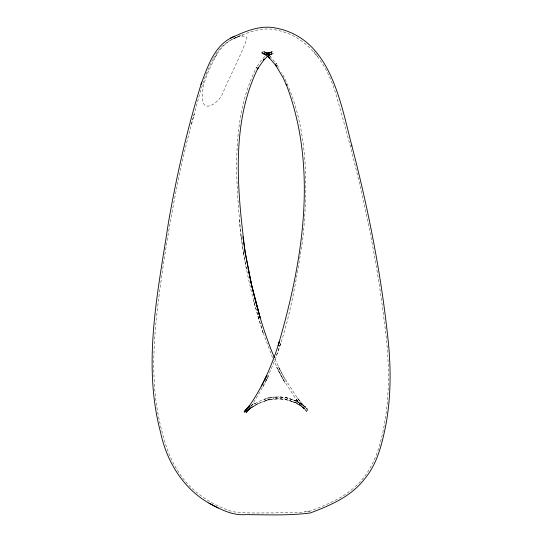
<?xml version="1.0" encoding="UTF-8"?>
<svg xmlns="http://www.w3.org/2000/svg" width="542" height="542" viewBox="0 0 542 542"><rect width="100%" height="100%" fill="white"/><g stroke="black" fill="none" stroke-linecap="round" stroke-linejoin="round"><path stroke-width="0.41" stroke-dasharray="2.71 2.03" d="M213.081 59.227C203.467 76.889 199.056 96.659 193.738 115.886C180.628 162.952 171.706 211.075 164.138 259.306C155.988 316.318 146.597 375.342 162.146 432.008C167.83 456.161 179.219 479.873 199.754 494.744C209.517 502.265 220.648 507.752 232.308 511.641C245.993 513.606 259.95 512.773 273.737 512.962C286 512.217 298.669 513.511 310.729 510.869C325.518 505.212 340.552 499.182 352.72 488.755M191.462 124.172L194.151 114.396L193.738 115.886M248.575 409.427L250.648 406.974L246.271 412.97C283.087 363.079 293.358 299.536 302.707 239.733C308.486 183.819 308.351 123.501 281.738 72.492M279.733 346.013L280.885 342.598L276.366 355.958M262.992 386.866L268.459 376.175L266.061 380.85M217.017 54.071C209.171 68.861 200.953 84.627 202.505 100.717C205.079 113.441 220.628 100.805 223.06 92.384C230.723 74.566 240.452 56.327 246.908 38.692C247.836 34.742 237.884 35.887 233.981 38.516L237.315 37.174C227.105 40.562 219.557 48.78 214.686 58.075M213.46 58.489C218.812 47.168 229.225 39.302 240.939 35.467C252.084 31.023 264.367 26.904 276.406 30.088C308.92 36.185 328.527 66.578 336.568 96.611L336.826 97.391C358.296 171.258 375.328 246.603 384.481 323.046C389.725 361.175 390.626 400.369 381.493 438.004C377.049 456.933 368.635 475.619 353.377 488.24M248.06 410.043L245.472 413.119L251.095 407.313L246.17 412.069M264.659 56.51L260.492 61.199L256 68.096L256.59 67.12C230.452 119.057 235.682 180.52 241.095 236.495L241.163 237.064C245.573 269.902 253.06 302.307 263.371 333.784L253.615 300.742L254.117 302.517M265.851 55.474L267.633 53.929M246.793 411.554L253.033 406.405L248.974 409.447M268.649 55.528L272.091 53.38L267.118 55.928L273.344 53.069L268.527 54.972M267.538 54.146L271.19 51.829L267.131 53.922M249.93 406.751L255.289 403.194L251.38 405.362M248.297 409.955L256.176 404.738L251.59 407.286L260.221 402.814L269.144 399.407L264.814 401.033L273.859 398.851L269.57 399.698L278.669 398.79L274.387 398.858L283.486 399.244L279.177 398.512L288.215 400.213L297.233 403.221L283.832 398.668L297.233 403.221M250.729 405.721L259.537 401.155L268.642 397.679L264.347 399.285L273.581 397.062L269.327 397.903L278.622 396.974L274.374 397.042L283.669 397.435L279.394 396.71L288.635 398.445L297.849 401.52L284.286 396.92L297.849 401.52M269.733 54.735L273.344 53.069M268.981 53.082L272.633 51.402L267.416 53.421L271.115 52.337L268.263 52.906L271.996 52.567L266.102 52.737L269.855 53.123L264.015 52.012L267.809 53.123L262.606 51.084L266.44 52.906L264.327 51.754L268.121 54.261L266.468 53.116L270.262 56.361L269.028 55.223L276.691 64.22L275.878 63.136L279.794 69.064M267.281 53.854L272.633 51.402M240.939 35.467L235.059 37.886M269.144 399.407L255.756 404.495L260.221 402.814M267.816 55.209L271.467 54.125L268.453 54.728L272.145 54.376L267.477 54.6M309.943 511.153L304.699 511.899M267.409 54.708L269.652 54.938L267.321 54.627M293.405 400.003L302.165 404.224L297.544 401.839L305.519 406.94L300.668 403.553L307.544 409.224L302.436 404.596L307.971 410.457L297.158 397.645L301.223 403.282L295.498 395.233L283.913 377.029L278.229 366.555L286.271 381.744M292.755 401.69L301.338 405.816L296.684 403.417L304.489 408.404L299.611 404.996L306.338 410.538L301.21 405.897L306.623 411.602L295.783 398.776L299.76 404.264L294.028 396.209L282.402 377.964L276.698 367.449L284.719 382.544L273.805 360.66M317.646 56.592L313.642 51.517M275.031 359.15L280.37 370.606M272.49 357.632L262.599 331.298M242.904 35.847L242.762 34.918M257.904 316.237L258.534 318.344M241.095 236.495L243.663 253.839M243.507 253.006L246.407 269.184M239.185 219.957L241.163 237.064"/><path stroke-width="0.81" d="M201.617 82.587C187.254 128.501 176.624 175.52 168.386 222.898C157.979 291.847 142.214 363.323 160.561 432.36C166.902 462.644 184.7 491.16 212.925 505.239C223.114 510.652 234.069 515.666 245.946 514.622C267.355 514.771 289.008 515.713 310.275 512.969C330.288 505.449 351.108 496.533 364.475 479.074C377.666 463.532 382.266 442.916 386.155 423.431C391.08 395.389 391.046 366.71 387.937 338.465C381.019 273.283 368.269 208.839 351.751 145.432M200.967 84.444C207.396 67.472 213.528 47.378 230.601 38.123C244.3 31.761 259.401 24.979 274.835 27.872C330.078 37.622 340.112 100.629 351.86 145.845M249.286 406.656L244.117 412.022L249.273 405.883L244.808 412.049C260.824 391.222 271.495 366.914 279.279 341.961L278.141 345.491C302.782 261.691 318.31 168.155 286.149 84.227L286.596 85.311L283.046 77.628L275.444 64.755L276.318 66.029L268.351 56.754L269.692 58.055L263.487 53.333L265.173 54.281M264.496 380.132L266.942 375.328L261.488 385.985M249.313 406.588L244.95 410.802L246.224 409.745M267.626 56.253L263.31 60.426L264.408 59.146L257.518 68.942L258.182 67.77C230.167 124.084 237.66 192.552 245.208 252.64L251.454 284.591L260.16 317.808L251.806 286.061L245.208 252.64M247.247 408.526L249.266 407.015M230.601 38.123L234.537 36.158M265.018 54.146L263.493 53.773L266.549 54.674M266.596 54.647L261.813 52.716L265.079 54.288M208.907 503.112L218.196 508.017M274.374 357.639C262.389 329.089 254.232 299.062 248.094 268.757M242.85 236.739L245.336 253.46"/></g></svg>
